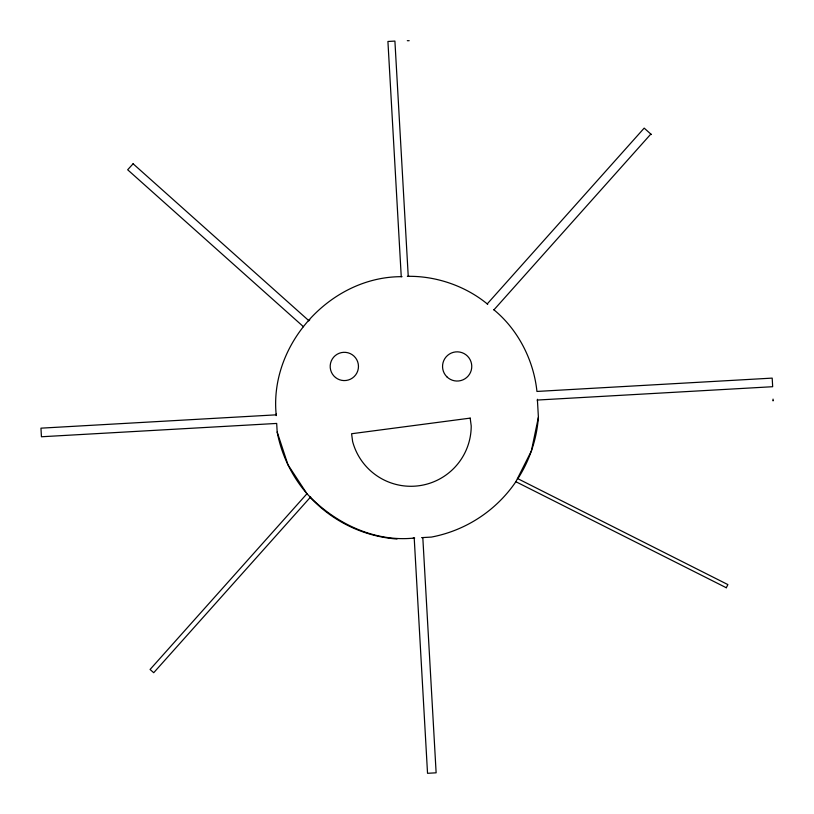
<?xml version="1.0" encoding="UTF-8"?>
<svg xmlns="http://www.w3.org/2000/svg" width="814" height="814" viewBox="0 0 814 814"><rect width="100%" height="100%" fill="white"/><g stroke="black" fill="none" stroke-linecap="round" stroke-linejoin="round"><path stroke-width="1.22" d="M493.671 309.605C518.08 329.497 533.73 360.317 536.935 391.442L772.191 378.113L772.669 386.711L537.423 400.04L538.4 417.236L531.379 450.956L515.832 481.786M726.292 587.739L727.889 584.605L517.49 478.51M515.516 482.173L516.096 481.43M133.099 163.787L127.666 169.77L303.49 326.74M307 493.701L150.071 669.474L153.714 672.72L310.643 496.947M487.25 303.887L644.179 128.113L651.383 134.554M493.935 309.849L650.844 134.066M308.689 320.777L309.758 319.851M402.045 276.679C331.023 276.241 269.068 344.159 276.2 414.835L40.954 428.164L41.433 436.762L276.689 423.433L277.177 432.031L287.953 464.743L306.837 493.559A131.949 131.949 0 0 1 277.177 432.031M306.736 493.467C333.893 522.72 373.738 542.348 414.214 538.054L427.533 773.3L436.131 772.812L422.812 537.566M421.581 537.637L431.41 537.077A131.949 131.949 0 0 0 515.873 481.715L726.302 587.749M407.305 40.7L409.177 40.7M407.366 276.322L409.177 276.322M413.268 538.054L414.692 538.054M487.728 304.304C465.913 286.192 436.558 275.977 408.241 276.322L394.912 41.076L387.922 41.473L401.251 276.719M133.048 163.736L308.872 320.706M773.046 399.104L773.046 400.162M773.046 400.396L773.046 400.915M537.423 399.287L537.423 400.976M276.2 413.899L276.2 415.628M538.4 417.236A131.949 131.949 0 0 1 517.897 478.652M397.018 539.021A131.949 131.949 0 0 1 310.103 497.212M470.187 418.121L351.597 433.74L352.625 441.544A60.317 60.317 0 0 0 471.214 425.926L470.187 418.121M335.49 377.482A14.133 14.133 0 0 0 358.302 368.569A14.133 14.133 0 0 0 339.184 353.276A14.133 14.133 0 0 0 335.49 377.482M446.825 376.77A14.611 14.611 0 0 0 471.265 370.228A14.611 14.611 0 0 0 453.367 352.33A14.611 14.611 0 0 0 446.825 376.77"/></g></svg>
